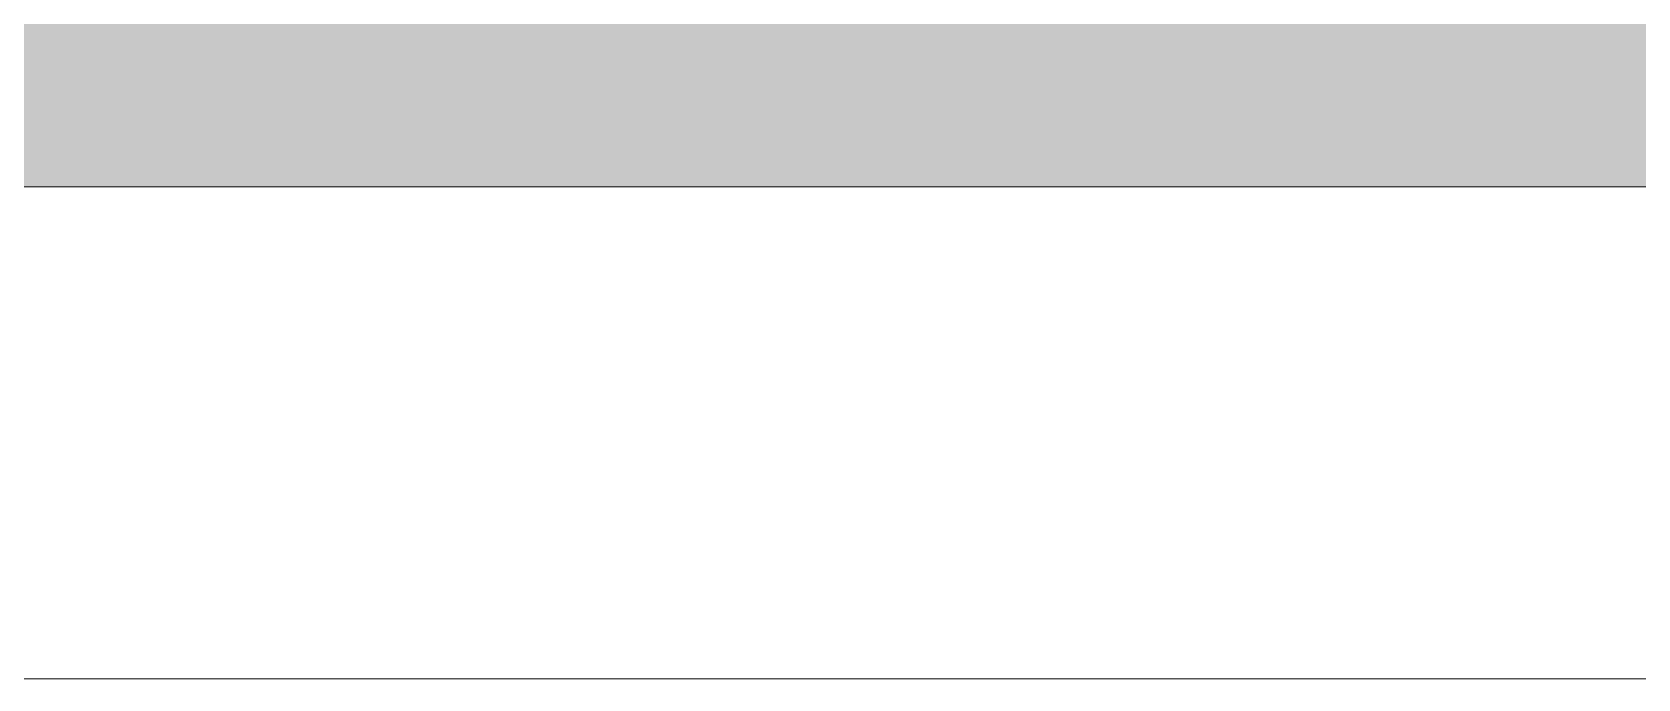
# Model space of a CAD drawing. Header units: millimetres. Extents: x 0 to 420000, y 0 to 297000.
# Drawn here: x 213387 to 260558, y 0 to 18995 of the extents above; entities that cross this region are included whole.
import ezdxf

# ---------------------------------------------------------------- set-up
doc = ezdxf.new("R2010")
doc.units = ezdxf.units.MM
doc.layers.add('A-XXXX-NPLT', color=144, linetype='Continuous', lineweight=15, plot=False)
doc.layers.add('A-XXXX-SOLD', color=252, linetype='Continuous')

msp = doc.modelspace()

# ---------------------------------------------------------------- hatches: boundary and pattern name
at = {"layer": 'A-XXXX-SOLD'}
h = msp.add_hatch(color=256, dxfattribs=at)
h.dxf.hatch_style = 1
edge = h.paths.add_edge_path()
edge.add_line((188012.5, 23400), (110962.5, 23400))
edge.add_line((110962.5, 23400), (110962.5, 33150))
edge.add_line((110962.5, 33150), (101437.5, 33150))
edge.add_line((101437.5, 33150), (101437.5, 32915.6))
edge.add_arc((97287.5, -3706.2), 36856.3, 83.53481, 96.46519)
edge.add_line((93137.5, 32915.6), (93137.5, 33150))
edge.add_line((93137.5, 33150), (50200, 33150))
edge.add_line((50200, 33150), (50200, 14450))
edge.add_line((50200, 14450), (373825, 14450))
edge.add_line((373825, 14450), (373825, 33150))
edge.add_line((373825, 33150), (343047.9, 33150))
edge.add_line((343047.9, 33150), (343047.9, 32941.7))
edge.add_arc((327897.9, -517956.2), 551106.3, 88.424731, 91.575269)
edge.add_line((312747.9, 32941.7), (312747.9, 33150))
edge.add_line((312747.9, 33150), (309062.5, 33150))
edge.add_line((309062.5, 33150), (309062.5, 23400))
edge.add_line((309062.5, 23400), (232012.5, 23400))
edge.add_line((232012.5, 23400), (232012.5, 22750))
edge.add_line((232012.5, 22750), (188012.5, 22750))
edge.add_line((188012.5, 22750), (188012.5, 23400))

# ---------------------------------------------------------------- linework, layer by layer
at = {"layer": 'A-XXXX-NPLT'}
for points in [[(0, 297000), (420000, 297000), (420000, 0), (0, 0)], [(373825, 14450), (14450, 14450), (14450, 282550), (373825, 282550)], [(337700, 148500), (78800, 148500), (78800, 14450), (337700, 14450)]]:
    msp.add_lwpolyline(points, close=True, dxfattribs=at)

doc.saveas('drawing.dxf')
